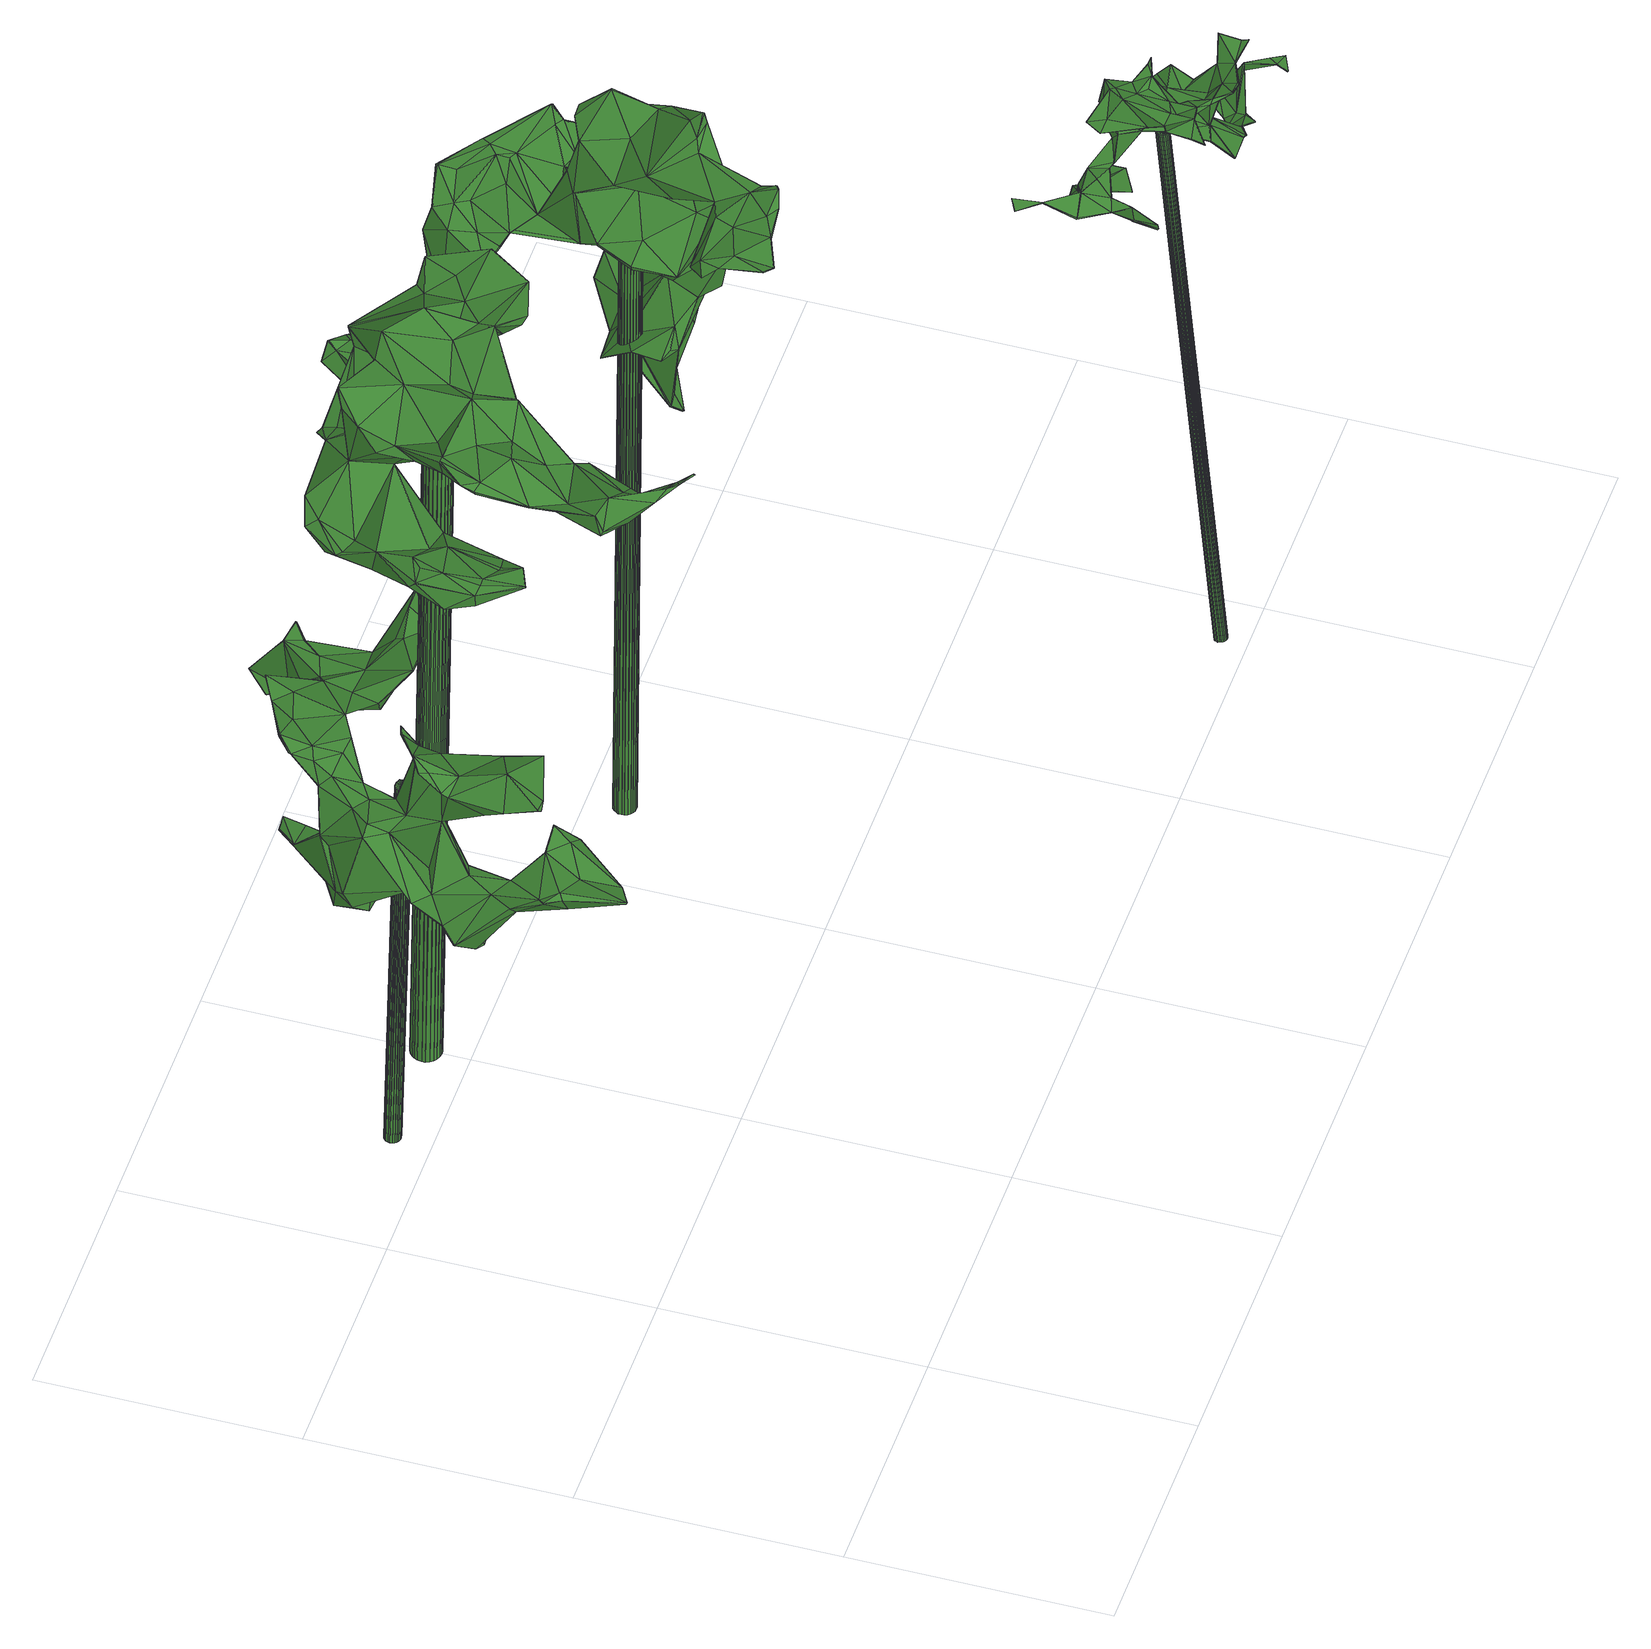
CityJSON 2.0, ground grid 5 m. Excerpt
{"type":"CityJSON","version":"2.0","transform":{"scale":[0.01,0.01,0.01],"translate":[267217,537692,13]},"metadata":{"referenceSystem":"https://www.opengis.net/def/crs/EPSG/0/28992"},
"CityObjects":{
"tree1":{"type":"SolitaryVegetationObject","attributes":{"gtid":341,"crown_width_m":5.8,"crown_median_z":22.04,"crown_r50_m":0.265,"crown_porosity":0.928,"trunk_H_m":8.8,"trunk_DBH_m":0.317,"trunk_radius_m":0.158,"trunk_base_height_m":13.24,"original_gtid":"382"},"geometry":[{"type":"Solid","lod":"3","boundaries":[[[[0,1,2]],[[3,4,5]],[[6,7,8]],[[9,10,11]],[[12,13,14]],[[15,16,17]],[[15,17,18]],[[19,20,21]],[[15,22,16]],[[23,24,25]],[[26,27,28]],[[29,30,31]],[[31,30,32]],[[33,34,35]],[[36,37,38]],[[39,40,41]],[[42,43,44]],[[18,45,15]],[[46,47,48]],[[44,43,49]],[[50,51,52]],[[53,51,50]],[[54,55,56]],[[57,58,59]],[[60,61,62]],[[3,45,18]],[[63,64,65]],[[66,67,68]],[[67,69,70]],[[71,72,73]],[[71,73,26]],[[74,75,76]],[[77,78,4]],[[79,80,76]],[[81,70,82]],[[69,82,70]],[[46,83,84]],[[79,76,75]],[[85,2,86]],[[2,1,87]],[[10,88,89]],[[15,45,22]],[[90,91,92]],[[22,93,16]],[[14,5,94]],[[22,45,28]],[[80,95,57]],[[96,59,58]],[[97,0,89]],[[98,99,100]],[[0,40,39]],[[13,8,7]],[[19,101,31]],[[102,101,19]],[[103,16,93]],[[104,90,105]],[[106,107,108]],[[52,109,110]],[[33,35,111]],[[97,40,0]],[[53,50,110]],[[20,19,31]],[[74,80,112]],[[76,80,74]],[[2,85,113]],[[114,109,115]],[[116,95,67]],[[117,118,119]],[[85,10,89]],[[11,10,85]],[[81,120,116]],[[26,5,71]],[[4,121,5]],[[58,122,96]],[[9,88,10]],[[123,124,118]],[[30,35,125]],[[112,80,96]],[[62,126,84]],[[127,84,126]],[[128,129,130]],[[61,131,132]],[[133,72,7]],[[51,134,52]],[[27,73,108]],[[125,35,34]],[[135,74,136]],[[62,137,53]],[[5,26,45]],[[138,139,140]],[[141,8,12]],[[57,59,80]],[[140,66,138]],[[19,138,102]],[[79,75,142]],[[127,143,25]],[[46,144,47]],[[145,146,147]],[[148,149,93]],[[20,31,32]],[[108,107,103]],[[103,107,16]],[[150,82,69]],[[96,122,112]],[[81,82,151]],[[1,0,39]],[[41,152,153]],[[34,33,154]],[[14,13,5]],[[1,41,129]],[[39,41,1]],[[86,30,29]],[[56,29,155]],[[72,133,114]],[[65,156,63]],[[82,157,151]],[[85,86,37]],[[89,88,36]],[[97,89,36]],[[94,98,14]],[[158,37,159]],[[37,86,159]],[[22,28,148]],[[18,77,3]],[[3,77,4]],[[160,161,9]],[[162,60,83]],[[62,132,137]],[[62,84,60]],[[61,132,62]],[[3,5,45]],[[125,163,164]],[[110,165,23]],[[91,23,165]],[[166,167,24]],[[166,24,90]],[[20,168,69]],[[169,137,132]],[[69,67,139]],[[150,68,170]],[[171,170,95]],[[30,125,32]],[[72,13,7]],[[49,124,44]],[[25,24,167]],[[139,67,140]],[[69,55,54]],[[69,54,150]],[[108,145,106]],[[140,67,66]],[[172,123,118]],[[116,173,174]],[[63,156,38]],[[162,131,60]],[[60,131,61]],[[72,71,13]],[[175,176,150]],[[20,32,164]],[[75,135,142]],[[83,60,84]],[[31,101,155]],[[6,100,7]],[[141,100,6]],[[141,14,98]],[[12,8,13]],[[157,176,42]],[[121,147,94]],[[94,5,121]],[[67,70,116]],[[65,177,156]],[[178,174,49]],[[151,157,123]],[[151,123,172]],[[20,164,168]],[[48,144,128]],[[93,149,103]],[[93,22,148]],[[90,179,166]],[[111,180,87]],[[86,180,111]],[[54,56,155]],[[155,181,54]],[[111,128,144]],[[36,182,37]],[[90,23,91]],[[181,155,102]],[[181,102,138]],[[42,176,43]],[[57,174,58]],[[178,58,174]],[[137,51,53]],[[23,90,24]],[[157,124,123]],[[44,124,157]],[[83,46,115]],[[51,137,169]],[[83,115,52]],[[169,134,51]],[[36,38,97]],[[132,183,169]],[[134,169,183]],[[97,38,40]],[[147,184,94]],[[138,21,139]],[[41,40,156]],[[69,168,55]],[[37,182,161]],[[77,106,78]],[[145,4,78]],[[141,12,14]],[[104,165,110]],[[116,120,173]],[[148,28,27]],[[124,174,119]],[[108,148,27]],[[90,104,179]],[[102,155,101]],[[185,64,63]],[[52,115,109]],[[135,75,74]],[[80,135,171]],[[79,135,80]],[[142,135,79]],[[17,77,18]],[[106,77,17]],[[156,177,152]],[[41,156,152]],[[100,130,153]],[[133,152,177]],[[85,160,11]],[[13,71,5]],[[9,11,160]],[[184,147,48]],[[100,141,98]],[[6,8,141]],[[48,47,144]],[[34,154,65]],[[154,144,46]],[[171,136,43]],[[94,99,98]],[[110,23,126]],[[110,126,53]],[[31,155,29]],[[118,124,119]],[[131,183,132]],[[42,44,157]],[[7,100,152]],[[92,91,165]],[[27,26,73]],[[84,127,186]],[[84,186,46]],[[150,176,82]],[[104,92,165]],[[162,83,52]],[[186,154,46]],[[129,153,130]],[[100,153,152]],[[89,0,113]],[[89,113,85]],[[87,180,2]],[[86,2,180]],[[40,38,156]],[[119,173,117]],[[68,95,170]],[[175,43,176]],[[174,173,119]],[[46,187,115]],[[19,21,138]],[[67,95,68]],[[157,82,176]],[[145,78,106]],[[88,182,36]],[[128,184,48]],[[145,121,4]],[[138,188,181]],[[162,52,134]],[[37,160,85]],[[26,28,45]],[[182,88,161]],[[9,161,88]],[[37,161,160]],[[145,147,121]],[[149,148,108]],[[126,143,127]],[[110,50,52]],[[25,143,23]],[[186,127,167]],[[126,23,143]],[[81,151,189]],[[108,103,149]],[[49,136,74]],[[190,65,109]],[[62,53,126]],[[158,38,37]],[[96,80,59]],[[177,65,190]],[[177,190,133]],[[130,100,99]],[[128,130,184]],[[130,99,184]],[[94,184,99]],[[162,183,131]],[[134,183,162]],[[133,190,114]],[[171,135,136]],[[114,190,109]],[[33,111,144]],[[33,144,154]],[[150,54,68]],[[56,55,185]],[[65,163,34]],[[64,163,65]],[[56,185,29]],[[63,29,185]],[[125,34,163]],[[32,125,164]],[[81,116,70]],[[120,117,173]],[[178,74,58]],[[147,187,48]],[[46,48,187]],[[80,171,95]],[[175,171,43]],[[57,95,116]],[[178,49,74]],[[74,112,122]],[[74,122,58]],[[49,174,124]],[[17,16,107]],[[106,17,107]],[[7,152,133]],[[170,171,175]],[[170,175,150]],[[164,163,168]],[[116,174,57]],[[25,167,127]],[[154,104,65]],[[104,109,65]],[[109,104,110]],[[2,113,0]],[[168,163,64]],[[49,43,136]],[[167,166,186]],[[104,105,92]],[[92,105,90]],[[111,129,128]],[[111,87,129]],[[1,129,87]],[[129,41,153]],[[158,159,63]],[[158,63,38]],[[139,21,69]],[[69,21,20]],[[29,159,86]],[[29,63,159]],[[115,187,114]],[[120,81,189]],[[120,189,117]],[[172,189,151]],[[172,118,189]],[[117,189,118]],[[108,73,146]],[[114,146,73]],[[108,146,145]],[[114,73,72]],[[111,35,86]],[[30,86,35]],[[168,64,55]],[[185,55,64]],[[166,179,186]],[[186,179,154]],[[154,179,104]],[[187,146,114]],[[54,188,68]],[[181,188,54]],[[187,147,146]],[[66,68,188]],[[66,188,138]],[[191,192,193]],[[191,193,194]],[[194,193,195]],[[194,195,196]],[[193,192,197]],[[193,197,195]],[[195,197,198]],[[195,198,196]],[[197,192,199]],[[197,199,198]],[[198,199,200]],[[198,200,196]],[[199,192,201]],[[199,201,200]],[[200,201,202]],[[200,202,196]],[[201,192,203]],[[201,203,202]],[[202,203,204]],[[202,204,196]],[[203,192,205]],[[203,205,204]],[[204,205,206]],[[204,206,196]],[[205,192,207]],[[205,207,206]],[[206,207,208]],[[206,208,196]],[[207,192,209]],[[207,209,208]],[[208,209,210]],[[208,210,196]],[[209,192,211]],[[209,211,210]],[[210,211,212]],[[210,212,196]],[[211,192,213]],[[211,213,212]],[[212,213,214]],[[212,214,196]],[[213,192,215]],[[213,215,214]],[[214,215,216]],[[214,216,196]],[[215,192,217]],[[215,217,216]],[[216,217,218]],[[216,218,196]],[[217,192,219]],[[217,219,218]],[[218,219,220]],[[218,220,196]],[[219,192,221]],[[219,221,220]],[[220,221,222]],[[220,222,196]],[[221,192,223]],[[221,223,222]],[[222,223,224]],[[222,224,196]],[[223,192,225]],[[223,225,224]],[[224,225,226]],[[224,226,196]],[[225,192,227]],[[225,227,226]],[[226,227,228]],[[226,228,196]],[[227,192,229]],[[227,229,228]],[[228,229,230]],[[228,230,196]],[[229,192,231]],[[229,231,230]],[[230,231,232]],[[230,232,196]],[[231,192,233]],[[231,233,232]],[[232,233,234]],[[232,234,196]],[[233,192,235]],[[233,235,234]],[[234,235,236]],[[234,236,196]],[[235,192,237]],[[235,237,236]],[[236,237,238]],[[236,238,196]],[[237,192,239]],[[237,239,238]],[[238,239,240]],[[238,240,196]],[[239,192,191]],[[239,191,240]],[[240,191,194]],[[240,194,196]]]]}]},
"tree2":{"type":"SolitaryVegetationObject","attributes":{"gtid":146,"crown_width_m":6.85,"crown_median_z":29.17,"crown_r50_m":0.299,"crown_porosity":0.929,"trunk_H_m":15.68,"trunk_DBH_m":0.57,"trunk_radius_m":0.285,"trunk_base_height_m":13.49,"original_gtid":"162"},"geometry":[{"type":"Solid","lod":"3","boundaries":[[[[241,242,243]],[[244,245,246]],[[247,248,249]],[[247,250,248]],[[251,252,253]],[[254,255,256]],[[257,258,259]],[[260,261,248]],[[260,248,262]],[[263,264,265]],[[253,261,266]],[[253,249,261]],[[267,268,269]],[[270,271,254]],[[272,259,258]],[[244,246,273]],[[274,275,276]],[[266,260,270]],[[277,278,279]],[[280,274,281]],[[282,283,284]],[[281,285,286]],[[287,288,289]],[[277,290,252]],[[291,292,289]],[[245,293,294]],[[295,296,297]],[[298,299,300]],[[301,302,303]],[[249,248,261]],[[273,246,304]],[[305,302,301]],[[305,306,302]],[[303,307,301]],[[308,309,310]],[[311,312,313]],[[314,315,316]],[[317,318,319]],[[289,265,320]],[[321,284,322]],[[323,324,319]],[[325,326,324]],[[317,324,326]],[[327,328,329]],[[330,272,331]],[[332,333,334]],[[332,334,335]],[[329,336,337]],[[251,338,252]],[[339,252,338]],[[280,275,274]],[[253,266,251]],[[253,247,249]],[[250,247,253]],[[260,262,255]],[[255,262,340]],[[289,263,265]],[[261,260,266]],[[341,342,343]],[[344,311,345]],[[346,347,348]],[[270,260,271]],[[255,271,260]],[[254,271,255]],[[312,349,350]],[[351,350,349]],[[351,349,312]],[[298,300,352]],[[313,353,288]],[[354,355,356]],[[357,358,359]],[[304,318,360]],[[361,342,341]],[[362,363,286]],[[355,363,362]],[[331,364,330]],[[288,365,289]],[[366,367,368]],[[339,369,277]],[[370,277,369]],[[335,367,371]],[[372,286,363]],[[373,374,375]],[[376,283,310]],[[362,356,355]],[[377,378,379]],[[328,380,336]],[[367,366,381]],[[345,311,313]],[[382,294,242]],[[383,384,307]],[[246,245,382]],[[288,287,313]],[[313,287,345]],[[245,294,382]],[[245,244,293]],[[351,385,333]],[[351,386,385]],[[354,330,355]],[[306,330,354]],[[387,388,389]],[[390,389,388]],[[255,340,359]],[[346,391,360]],[[309,392,393]],[[256,278,370]],[[373,375,353]],[[298,394,395]],[[396,397,387]],[[368,367,335]],[[250,359,248]],[[398,377,399]],[[400,292,291]],[[401,402,403]],[[315,404,405]],[[262,359,340]],[[383,378,257]],[[267,406,268]],[[407,408,287]],[[331,258,276]],[[272,258,331]],[[310,283,308]],[[306,379,302]],[[286,285,362]],[[341,380,328]],[[398,257,377]],[[394,344,395]],[[357,290,358]],[[361,409,327]],[[403,402,264]],[[269,268,410]],[[310,411,296]],[[339,338,412]],[[242,294,243]],[[330,306,413]],[[248,359,262]],[[414,393,392]],[[289,407,287]],[[415,416,342]],[[282,416,415]],[[417,402,401]],[[293,295,243]],[[293,243,294]],[[371,367,372]],[[378,383,418]],[[306,354,379]],[[361,397,291]],[[401,419,420]],[[296,376,310]],[[320,264,421]],[[257,422,384]],[[265,264,320]],[[376,296,295]],[[389,296,411]],[[423,401,420]],[[314,424,384]],[[278,277,370]],[[342,375,415]],[[401,425,419]],[[356,285,274]],[[281,274,285]],[[251,266,338]],[[297,296,389]],[[312,426,427]],[[312,427,351]],[[341,321,244]],[[343,321,341]],[[428,425,401]],[[286,410,281]],[[346,348,273]],[[333,385,429]],[[385,267,429]],[[309,411,310]],[[317,319,324]],[[362,285,356]],[[313,350,353]],[[312,350,313]],[[288,291,365]],[[288,353,291]],[[387,397,361]],[[417,299,402]],[[289,365,291]],[[421,299,430]],[[336,329,328]],[[400,291,397]],[[351,427,386]],[[328,327,409]],[[385,406,267]],[[323,319,304]],[[318,304,319]],[[411,431,389]],[[380,341,432]],[[293,322,295]],[[384,424,307]],[[305,413,306]],[[283,322,284]],[[383,257,384]],[[368,335,334]],[[429,368,334]],[[368,429,366]],[[346,273,391]],[[433,408,407]],[[321,293,244]],[[244,432,341]],[[301,316,315]],[[404,272,330]],[[403,264,263]],[[321,322,293]],[[361,327,388]],[[420,406,423]],[[385,423,406]],[[351,333,373]],[[270,338,266]],[[314,434,259]],[[398,258,257]],[[417,300,299]],[[399,276,398]],[[408,435,287]],[[357,250,253]],[[335,371,332]],[[429,334,333]],[[404,315,259]],[[297,390,295]],[[304,391,273]],[[366,429,381]],[[361,436,342]],[[375,342,436]],[[367,381,372]],[[375,436,353]],[[353,350,373]],[[336,380,325]],[[423,352,401]],[[417,401,352]],[[346,326,347]],[[291,353,436]],[[307,303,418]],[[307,418,383]],[[428,437,425]],[[428,396,437]],[[432,325,380]],[[377,257,378]],[[438,371,372]],[[410,286,372]],[[390,388,327]],[[298,395,430]],[[430,395,435]],[[427,344,394]],[[427,394,386]],[[439,263,289]],[[378,418,303]],[[242,241,329]],[[372,364,331]],[[389,390,297]],[[259,315,314]],[[295,390,243]],[[243,390,241]],[[329,241,390]],[[329,390,327]],[[360,391,304]],[[430,299,298]],[[433,435,408]],[[421,435,433]],[[405,413,315]],[[301,413,305]],[[315,413,301]],[[405,404,413]],[[413,404,330]],[[291,436,361]],[[309,393,411]],[[438,393,371]],[[280,440,441]],[[441,440,419]],[[332,371,393]],[[442,331,387]],[[280,443,440]],[[333,374,373]],[[332,374,333]],[[415,375,374]],[[421,264,299]],[[410,443,280]],[[410,280,281]],[[244,347,432]],[[348,347,244]],[[415,374,332]],[[352,300,417]],[[381,444,269]],[[267,269,444]],[[429,267,444]],[[429,444,381]],[[438,431,393]],[[411,393,431]],[[438,442,431]],[[442,387,431]],[[389,431,387]],[[384,434,314]],[[386,394,352]],[[356,445,354]],[[422,259,434]],[[422,434,384]],[[352,423,386]],[[394,298,352]],[[446,289,292]],[[446,292,400]],[[423,385,386]],[[438,372,442]],[[331,442,372]],[[428,400,397]],[[372,381,269]],[[372,269,410]],[[382,324,323]],[[402,299,264]],[[443,410,420]],[[308,392,309]],[[273,348,244]],[[259,272,404]],[[276,258,398]],[[304,246,323]],[[328,409,341]],[[331,275,425]],[[331,276,275]],[[382,323,246]],[[343,284,321]],[[377,379,399]],[[399,379,354]],[[428,397,396]],[[396,387,437]],[[437,387,331]],[[276,399,354]],[[257,259,422]],[[376,322,283]],[[295,322,376]],[[361,388,387]],[[420,419,440]],[[420,440,443]],[[331,425,437]],[[307,424,301]],[[316,301,424]],[[316,424,314]],[[357,359,250]],[[421,433,320]],[[289,433,407]],[[320,433,289]],[[311,344,426]],[[312,311,426]],[[430,435,421]],[[344,427,426]],[[435,395,344]],[[344,345,435]],[[345,287,435]],[[379,378,302]],[[302,378,303]],[[318,317,360]],[[325,324,336]],[[363,364,372]],[[330,364,447]],[[412,369,339]],[[278,358,279]],[[278,256,358]],[[425,275,419]],[[441,419,275]],[[441,275,280]],[[242,337,382]],[[414,392,415]],[[415,392,282]],[[324,337,336]],[[382,337,324]],[[370,369,254]],[[370,254,256]],[[412,254,369]],[[414,415,332]],[[414,332,393]],[[279,358,290]],[[255,359,358]],[[255,358,256]],[[279,290,277]],[[277,252,339]],[[274,445,356]],[[276,354,445]],[[276,445,274]],[[363,447,364]],[[330,447,355]],[[363,355,447]],[[357,253,290]],[[282,392,283]],[[283,392,308]],[[360,317,346]],[[341,409,361]],[[401,448,428]],[[439,289,448]],[[439,448,263]],[[263,448,403]],[[401,403,448]],[[446,448,289]],[[400,448,446]],[[400,428,448]],[[410,268,449]],[[406,449,268]],[[410,449,420]],[[406,420,449]],[[282,284,416]],[[342,416,343]],[[284,343,416]],[[242,329,337]],[[346,317,326]],[[351,373,350]],[[450,338,270]],[[450,412,338]],[[450,254,412]],[[254,450,270]],[[253,252,290]],[[432,326,325]],[[347,326,432]],[[451,452,453]],[[451,453,454]],[[454,453,455]],[[454,455,456]],[[453,452,457]],[[453,457,455]],[[455,457,458]],[[455,458,456]],[[457,452,459]],[[457,459,458]],[[458,459,460]],[[458,460,456]],[[459,452,461]],[[459,461,460]],[[460,461,462]],[[460,462,456]],[[461,452,463]],[[461,463,462]],[[462,463,464]],[[462,464,456]],[[463,452,465]],[[463,465,464]],[[464,465,466]],[[464,466,456]],[[465,452,467]],[[465,467,466]],[[466,467,468]],[[466,468,456]],[[467,452,469]],[[467,469,468]],[[468,469,470]],[[468,470,456]],[[469,452,471]],[[469,471,470]],[[470,471,472]],[[470,472,456]],[[471,452,473]],[[471,473,472]],[[472,473,474]],[[472,474,456]],[[473,452,475]],[[473,475,474]],[[474,475,476]],[[474,476,456]],[[475,452,477]],[[475,477,476]],[[476,477,478]],[[476,478,456]],[[477,452,479]],[[477,479,478]],[[478,479,480]],[[478,480,456]],[[479,452,481]],[[479,481,480]],[[480,481,482]],[[480,482,456]],[[481,452,483]],[[481,483,482]],[[482,483,484]],[[482,484,456]],[[483,452,485]],[[483,485,484]],[[484,485,486]],[[484,486,456]],[[485,452,487]],[[485,487,486]],[[486,487,488]],[[486,488,456]],[[487,452,489]],[[487,489,488]],[[488,489,490]],[[488,490,456]],[[489,452,491]],[[489,491,490]],[[490,491,492]],[[490,492,456]],[[491,452,493]],[[491,493,492]],[[492,493,494]],[[492,494,456]],[[493,452,495]],[[493,495,494]],[[494,495,496]],[[494,496,456]],[[495,452,497]],[[495,497,496]],[[496,497,498]],[[496,498,456]],[[497,452,499]],[[497,499,498]],[[498,499,500]],[[498,500,456]],[[499,452,451]],[[499,451,500]],[[500,451,454]],[[500,454,456]]]]}]},
"tree3":{"type":"SolitaryVegetationObject","attributes":{"gtid":109,"crown_width_m":5.55,"crown_median_z":27.9,"crown_r50_m":0.279,"crown_porosity":0.903,"trunk_H_m":14.5,"trunk_DBH_m":0.428,"trunk_radius_m":0.214,"trunk_base_height_m":13.4,"original_gtid":"117"},"geometry":[{"type":"Solid","lod":"3","boundaries":[[[[501,502,503]],[[504,505,506]],[[507,508,509]],[[510,511,512]],[[513,514,515]],[[516,517,518]],[[519,520,521]],[[519,521,522]],[[523,524,525]],[[505,526,506]],[[527,528,501]],[[527,501,529]],[[530,529,531]],[[532,533,509]],[[534,535,536]],[[537,538,539]],[[530,539,538]],[[540,541,542]],[[516,543,544]],[[545,546,547]],[[548,549,550]],[[551,552,553]],[[520,519,554]],[[540,542,506]],[[555,556,557]],[[558,559,560]],[[561,562,563]],[[564,531,565]],[[566,545,547]],[[507,567,568]],[[569,548,570]],[[571,572,573]],[[571,573,574]],[[575,553,556]],[[522,576,519]],[[577,513,578]],[[525,579,502]],[[512,511,517]],[[534,580,555]],[[581,555,580]],[[582,501,503]],[[583,584,538]],[[533,558,585]],[[506,542,586]],[[587,588,589]],[[590,588,587]],[[537,539,591]],[[567,507,533]],[[541,592,542]],[[585,567,533]],[[519,593,554]],[[594,595,596]],[[594,596,585]],[[510,512,544]],[[597,598,599]],[[589,527,587]],[[583,537,600]],[[601,602,603]],[[566,550,604]],[[552,551,605]],[[555,581,556]],[[575,551,553]],[[606,607,608]],[[609,608,607]],[[558,560,594]],[[610,594,560]],[[529,587,527]],[[611,612,562]],[[529,530,590]],[[528,589,568]],[[613,614,615]],[[616,575,581]],[[616,581,617]],[[618,619,521]],[[566,547,620]],[[621,535,622]],[[603,584,583]],[[623,586,624]],[[625,626,627]],[[574,536,621]],[[542,624,586]],[[628,592,629]],[[628,566,592]],[[604,545,566]],[[630,631,632]],[[633,634,635]],[[577,636,513]],[[627,626,637]],[[508,532,509]],[[507,509,533]],[[586,504,506]],[[532,638,559]],[[534,639,535]],[[511,510,640]],[[641,601,603]],[[642,543,643]],[[623,504,586]],[[597,606,610]],[[504,623,505]],[[617,536,574]],[[575,556,581]],[[644,645,627]],[[548,569,646]],[[605,573,552]],[[647,638,508]],[[624,542,592]],[[624,592,566]],[[540,526,648]],[[554,518,520]],[[649,650,514]],[[514,650,515]],[[651,652,653]],[[516,561,563]],[[516,512,517]],[[544,512,516]],[[654,655,550]],[[523,525,652]],[[616,574,573]],[[616,573,605]],[[630,656,631]],[[564,530,531]],[[528,568,567]],[[655,654,631]],[[518,554,561]],[[558,532,559]],[[533,532,558]],[[601,588,602]],[[502,653,652]],[[606,657,646]],[[658,657,606]],[[563,643,516]],[[543,516,643]],[[630,609,659]],[[549,609,654]],[[502,660,503]],[[582,503,660]],[[582,660,565]],[[565,660,564]],[[617,574,616]],[[661,662,663]],[[541,540,629]],[[536,617,580]],[[536,580,534]],[[581,580,617]],[[529,590,587]],[[652,525,502]],[[563,664,643]],[[551,665,605]],[[616,605,665]],[[636,569,656]],[[630,659,656]],[[578,662,664]],[[666,578,664]],[[667,632,631]],[[532,508,638]],[[508,507,647]],[[641,647,507]],[[658,668,669]],[[670,656,659]],[[635,671,615]],[[613,672,644]],[[553,571,557]],[[654,550,549]],[[602,588,590]],[[531,673,565]],[[601,641,588]],[[564,539,530]],[[613,615,671]],[[516,518,561]],[[544,543,510]],[[610,674,675]],[[589,528,527]],[[654,632,667]],[[654,609,632]],[[545,676,546]],[[624,566,620]],[[624,620,623]],[[637,644,627]],[[629,540,648]],[[667,631,654]],[[595,610,675]],[[604,676,545]],[[676,677,546]],[[678,647,591]],[[548,608,549]],[[548,646,608]],[[549,608,609]],[[615,679,635]],[[646,674,608]],[[680,669,664]],[[680,664,662]],[[643,664,642]],[[578,513,663]],[[515,663,513]],[[638,647,681]],[[584,682,602]],[[531,501,673]],[[531,529,501]],[[577,683,680]],[[649,684,650]],[[543,625,510]],[[641,507,568]],[[641,568,589]],[[506,526,540]],[[603,600,641]],[[629,648,570]],[[590,584,602]],[[681,647,685]],[[685,647,686]],[[514,659,649]],[[649,659,684]],[[641,600,647]],[[684,609,607]],[[555,521,619]],[[687,574,621]],[[687,621,622]],[[688,599,625]],[[522,571,576]],[[583,600,603]],[[585,686,567]],[[607,606,646]],[[636,577,680]],[[604,677,676]],[[658,669,657]],[[514,513,670]],[[671,635,634]],[[633,683,634]],[[683,672,634]],[[677,655,570]],[[677,570,648]],[[636,670,513]],[[671,634,613]],[[571,522,557]],[[685,686,614]],[[548,550,566]],[[553,552,571]],[[556,553,557]],[[555,557,522]],[[593,687,689]],[[572,552,573]],[[574,576,571]],[[538,537,583]],[[677,604,655]],[[604,550,655]],[[644,685,613]],[[681,685,644]],[[609,630,632]],[[656,655,631]],[[602,682,603]],[[502,579,660]],[[564,660,579]],[[669,668,642]],[[690,646,569]],[[636,690,569]],[[691,661,684]],[[541,629,592]],[[514,670,659]],[[577,692,683]],[[691,607,646]],[[690,691,646]],[[693,694,695]],[[658,606,693]],[[674,595,675]],[[525,524,579]],[[684,661,650]],[[606,674,610]],[[608,674,606]],[[607,691,684]],[[666,664,563]],[[661,690,662]],[[576,593,519]],[[647,600,537]],[[693,695,658]],[[679,633,635]],[[690,661,691]],[[563,692,666]],[[666,692,578]],[[577,578,692]],[[636,680,690]],[[563,612,692]],[[692,612,611]],[[517,645,534]],[[511,645,517]],[[576,687,593]],[[614,613,685]],[[662,690,680]],[[501,582,673]],[[696,526,505]],[[558,594,585]],[[679,697,669]],[[674,646,697]],[[674,697,595]],[[528,698,501]],[[501,698,502]],[[502,651,653]],[[502,686,651]],[[505,623,620]],[[505,620,547]],[[585,596,614]],[[595,697,615]],[[679,615,697]],[[672,613,634]],[[650,663,515]],[[650,661,663]],[[636,656,670]],[[609,684,659]],[[569,570,656]],[[656,570,655]],[[562,612,563]],[[582,565,673]],[[642,664,669]],[[652,651,523]],[[644,672,645]],[[678,523,651]],[[645,672,639]],[[645,639,534]],[[683,535,639]],[[683,639,672]],[[543,694,625]],[[614,686,585]],[[615,596,595]],[[599,688,693]],[[599,693,606]],[[668,694,642]],[[668,695,694]],[[688,625,694]],[[615,614,596]],[[595,594,610]],[[669,697,657]],[[578,663,662]],[[646,657,697]],[[574,687,576]],[[548,566,628]],[[570,548,628]],[[570,628,629]],[[680,633,669]],[[683,633,680]],[[669,633,679]],[[518,517,618]],[[518,618,520]],[[693,688,694]],[[534,619,517]],[[555,619,534]],[[524,699,539]],[[524,523,699]],[[591,539,699]],[[537,591,647]],[[539,579,524]],[[591,699,678]],[[523,678,699]],[[637,626,598]],[[597,560,559]],[[597,610,560]],[[505,547,696]],[[603,682,584]],[[589,588,641]],[[530,538,590]],[[584,590,538]],[[579,700,564]],[[539,564,700]],[[539,700,579]],[[637,681,644]],[[638,597,559]],[[645,511,640]],[[645,640,627]],[[638,681,637]],[[627,640,625]],[[510,625,640]],[[597,638,637]],[[621,536,535]],[[606,597,599]],[[546,696,547]],[[677,696,546]],[[517,619,618]],[[692,622,535]],[[692,535,683]],[[647,651,686]],[[678,651,647]],[[626,625,598]],[[686,701,567]],[[528,701,698]],[[567,701,528]],[[502,698,701]],[[686,502,701]],[[692,611,622]],[[642,694,543]],[[593,562,702]],[[593,702,554]],[[658,695,668]],[[552,572,571]],[[522,521,555]],[[618,521,520]],[[575,616,665]],[[575,665,551]],[[597,637,598]],[[554,702,561]],[[562,561,702]],[[677,526,696]],[[648,526,677]],[[611,689,622]],[[622,689,687]],[[593,689,562]],[[611,562,689]],[[599,598,625]],[[703,704,705]],[[703,705,706]],[[706,705,707]],[[706,707,708]],[[705,704,709]],[[705,709,707]],[[707,709,710]],[[707,710,708]],[[709,704,711]],[[709,711,710]],[[710,711,712]],[[710,712,708]],[[711,704,713]],[[711,713,712]],[[712,713,714]],[[712,714,708]],[[713,704,715]],[[713,715,714]],[[714,715,716]],[[714,716,708]],[[715,704,717]],[[715,717,716]],[[716,717,718]],[[716,718,708]],[[717,704,719]],[[717,719,718]],[[718,719,720]],[[718,720,708]],[[719,704,721]],[[719,721,720]],[[720,721,722]],[[720,722,708]],[[721,704,723]],[[721,723,722]],[[722,723,724]],[[722,724,708]],[[723,704,725]],[[723,725,724]],[[724,725,726]],[[724,726,708]],[[725,704,727]],[[725,727,726]],[[726,727,728]],[[726,728,708]],[[727,704,729]],[[727,729,728]],[[728,729,730]],[[728,730,708]],[[729,704,731]],[[729,731,730]],[[730,731,732]],[[730,732,708]],[[731,704,733]],[[731,733,732]],[[732,733,734]],[[732,734,708]],[[733,704,735]],[[733,735,734]],[[734,735,736]],[[734,736,708]],[[735,704,737]],[[735,737,736]],[[736,737,738]],[[736,738,708]],[[737,704,739]],[[737,739,738]],[[738,739,740]],[[738,740,708]],[[739,704,741]],[[739,741,740]],[[740,741,742]],[[740,742,708]],[[741,704,743]],[[741,743,742]],[[742,743,744]],[[742,744,708]],[[743,704,745]],[[743,745,744]],[[744,745,746]],[[744,746,708]],[[745,704,747]],[[745,747,746]],[[746,747,748]],[[746,748,708]],[[747,704,749]],[[747,749,748]],[[748,749,750]],[[748,750,708]],[[749,704,751]],[[749,751,750]],[[750,751,752]],[[750,752,708]],[[751,704,703]],[[751,703,752]],[[752,703,706]],[[752,706,708]]]]}]},
"tree4":{"type":"SolitaryVegetationObject","attributes":{"gtid":247,"crown_width_m":3.88,"crown_median_z":25.72,"crown_r50_m":0.186,"crown_porosity":0.948,"trunk_H_m":11.62,"trunk_DBH_m":0.247,"trunk_radius_m":0.124,"trunk_base_height_m":14.1,"original_gtid":"277"},"geometry":[{"type":"Solid","lod":"3","boundaries":[[[[753,754,755]],[[756,757,758]],[[759,760,761]],[[762,763,764]],[[765,766,767]],[[768,769,770]],[[771,772,773]],[[774,775,776]],[[770,777,778]],[[779,780,781]],[[782,783,784]],[[785,786,787]],[[768,778,788]],[[789,790,791]],[[792,793,794]],[[781,780,774]],[[795,796,797]],[[781,798,779]],[[799,800,801]],[[802,800,799]],[[803,804,805]],[[806,804,803]],[[807,808,761]],[[809,810,756]],[[811,754,812]],[[813,814,815]],[[816,815,814]],[[817,818,819]],[[758,757,820]],[[821,822,823]],[[770,778,768]],[[824,825,826]],[[827,828,829]],[[807,830,831]],[[832,833,797]],[[756,758,809]],[[834,786,785]],[[769,768,835]],[[802,808,807]],[[802,807,836]],[[795,837,838]],[[832,797,839]],[[827,837,840]],[[762,841,842]],[[843,842,841]],[[771,844,845]],[[846,845,844]],[[847,848,789]],[[849,845,850]],[[790,789,851]],[[806,851,789]],[[772,849,766]],[[852,816,851]],[[853,851,816]],[[762,854,855]],[[809,856,773]],[[809,773,857]],[[858,786,834]],[[856,844,771]],[[807,831,836]],[[829,836,831]],[[770,784,777]],[[859,791,790]],[[777,784,783]],[[860,861,862]],[[863,864,865]],[[866,788,783]],[[788,778,783]],[[777,783,778]],[[867,868,869]],[[870,871,814]],[[855,872,873]],[[874,754,811]],[[787,786,858]],[[867,869,875]],[[833,832,876]],[[834,785,877]],[[878,858,834]],[[878,874,811]],[[878,834,874]],[[879,880,881]],[[879,881,818]],[[801,761,799]],[[801,759,761]],[[875,882,867]],[[774,780,775]],[[838,837,827]],[[802,799,808]],[[755,883,753]],[[767,884,885]],[[759,801,848]],[[759,848,847]],[[886,887,888]],[[860,889,861]],[[762,764,854]],[[890,775,779]],[[859,793,792]],[[780,779,775]],[[891,823,870]],[[892,893,894]],[[758,856,809]],[[753,812,754]],[[812,753,795]],[[787,895,785]],[[896,798,781]],[[875,839,882]],[[805,849,850]],[[897,826,898]],[[862,899,900]],[[901,861,889]],[[889,902,903]],[[825,903,902]],[[825,902,889]],[[766,904,772]],[[787,905,895]],[[906,907,908]],[[811,812,878]],[[808,799,761]],[[908,865,909]],[[829,838,910]],[[775,911,912]],[[890,911,775]],[[775,912,776]],[[891,813,913]],[[772,771,849]],[[810,914,757]],[[756,810,757]],[[914,820,757]],[[761,760,822]],[[813,815,913]],[[915,913,815]],[[755,812,795]],[[840,828,827]],[[779,911,890]],[[774,776,896]],[[916,785,895]],[[835,782,917]],[[878,905,858]],[[787,858,905]],[[896,781,774]],[[847,871,870]],[[918,905,878]],[[795,919,837]],[[766,920,767]],[[849,920,766]],[[921,879,817]],[[893,892,917]],[[812,918,878]],[[761,822,807]],[[868,922,869]],[[875,922,839]],[[869,922,875]],[[901,889,899]],[[891,923,881]],[[913,923,891]],[[877,924,834]],[[874,834,924]],[[921,819,925]],[[926,927,928]],[[851,806,929]],[[915,815,852]],[[816,852,815]],[[873,930,931]],[[755,918,812]],[[755,924,918]],[[816,814,871]],[[771,773,856]],[[795,838,829]],[[803,773,772]],[[803,772,915]],[[817,879,818]],[[805,920,849]],[[860,825,889]],[[857,824,809]],[[887,894,893]],[[866,783,782]],[[776,798,896]],[[932,885,910]],[[876,798,912]],[[852,851,929]],[[818,923,819]],[[794,933,792]],[[898,854,764]],[[797,919,795]],[[773,903,857]],[[934,883,911]],[[835,935,769]],[[936,760,759]],[[877,785,916]],[[827,829,831]],[[842,763,762]],[[836,937,802]],[[805,850,773]],[[903,773,850]],[[805,773,803]],[[800,802,937]],[[926,938,863]],[[895,905,918]],[[855,826,872]],[[906,886,888]],[[870,823,847]],[[864,909,865]],[[880,909,864]],[[809,897,810]],[[844,939,846]],[[765,925,766]],[[765,921,925]],[[936,759,847]],[[865,908,893]],[[868,867,839]],[[839,867,882]],[[839,922,832]],[[832,922,940]],[[847,822,760]],[[931,930,941]],[[830,942,831]],[[821,942,830]],[[820,856,758]],[[856,820,914]],[[753,796,795]],[[862,901,899]],[[753,797,796]],[[943,927,835]],[[943,928,927]],[[817,819,921]],[[772,904,915]],[[900,944,945]],[[937,885,800]],[[884,800,885]],[[792,816,871]],[[914,939,856]],[[810,939,914]],[[897,939,810]],[[915,946,803]],[[934,876,940]],[[947,769,935]],[[893,863,865]],[[753,948,797]],[[868,797,948]],[[930,842,941]],[[920,804,806]],[[856,939,844]],[[863,938,864]],[[823,822,847]],[[909,880,949]],[[870,813,891]],[[881,923,818]],[[826,825,872]],[[888,887,907]],[[903,825,824]],[[857,903,824]],[[908,909,906]],[[892,835,917]],[[845,849,771]],[[767,885,765]],[[932,765,885]],[[755,795,840]],[[937,836,910]],[[836,829,910]],[[821,823,942]],[[790,793,859]],[[891,950,951]],[[851,853,793]],[[794,793,853]],[[851,793,790]],[[821,830,822]],[[842,930,952]],[[947,935,926]],[[927,926,935]],[[871,789,791]],[[871,847,789]],[[859,871,791]],[[792,871,859]],[[886,926,928]],[[938,886,906]],[[938,926,886]],[[847,760,936]],[[886,928,943]],[[846,944,845]],[[952,944,846]],[[887,943,953]],[[886,943,887]],[[813,870,814]],[[892,943,835]],[[892,953,943]],[[807,822,830]],[[889,900,899]],[[927,935,835]],[[920,805,804]],[[879,909,949]],[[850,944,900]],[[920,801,884]],[[920,884,767]],[[801,800,884]],[[921,942,823]],[[765,942,921]],[[924,755,874]],[[754,874,755]],[[855,854,826]],[[801,954,848]],[[920,954,801]],[[806,954,920]],[[789,954,806]],[[955,837,919]],[[753,883,934]],[[840,795,828]],[[941,843,931]],[[941,842,843]],[[831,932,827]],[[942,932,831]],[[918,956,895]],[[917,863,893]],[[916,956,877]],[[912,911,883]],[[912,883,955]],[[924,956,918]],[[895,956,916]],[[942,765,932]],[[910,827,932]],[[910,885,937]],[[877,956,924]],[[873,841,855]],[[762,855,841]],[[931,843,841]],[[931,841,873]],[[825,860,872]],[[953,894,887]],[[892,894,953]],[[809,824,897]],[[934,948,753]],[[955,919,833]],[[919,797,833]],[[912,798,776]],[[898,826,854]],[[824,826,897]],[[862,861,901]],[[873,872,860]],[[763,846,898]],[[763,898,764]],[[845,944,850]],[[842,957,763]],[[794,853,933]],[[948,958,868]],[[850,900,903]],[[889,903,900]],[[947,863,917]],[[947,926,863]],[[770,769,947]],[[823,891,921]],[[921,891,879]],[[893,908,907]],[[893,907,887]],[[888,907,906]],[[881,880,950]],[[829,828,795]],[[938,951,864]],[[906,951,938]],[[906,909,951]],[[803,946,806]],[[929,806,946]],[[925,923,766]],[[819,923,925]],[[904,766,923]],[[904,923,913]],[[913,915,904]],[[779,876,911]],[[934,911,876]],[[788,782,768]],[[866,782,788]],[[876,912,955]],[[876,955,833]],[[876,832,940]],[[779,798,876]],[[768,782,835]],[[770,947,784]],[[947,917,784]],[[782,784,917]],[[891,951,879]],[[879,951,909]],[[952,846,957]],[[952,957,842]],[[846,763,957]],[[839,797,868]],[[881,950,891]],[[789,848,954]],[[864,950,880]],[[864,951,950]],[[838,827,910]],[[883,755,840]],[[862,945,860]],[[930,873,945]],[[860,945,873]],[[930,945,952]],[[944,952,945]],[[852,929,946]],[[852,946,915]],[[898,846,939]],[[898,939,897]],[[934,940,958]],[[940,922,958]],[[868,958,922]],[[934,958,948]],[[883,840,837]],[[955,883,837]],[[900,945,862]],[[879,949,880]],[[816,933,853]],[[792,933,816]],[[959,960,961]],[[959,961,962]],[[962,961,963]],[[962,963,964]],[[961,960,965]],[[961,965,963]],[[963,965,966]],[[963,966,964]],[[965,960,967]],[[965,967,966]],[[966,967,968]],[[966,968,964]],[[967,960,969]],[[967,969,968]],[[968,969,970]],[[968,970,964]],[[969,960,971]],[[969,971,970]],[[970,971,972]],[[970,972,964]],[[971,960,973]],[[971,973,972]],[[972,973,974]],[[972,974,964]],[[973,960,975]],[[973,975,974]],[[974,975,976]],[[974,976,964]],[[975,960,977]],[[975,977,976]],[[976,977,978]],[[976,978,964]],[[977,960,979]],[[977,979,978]],[[978,979,980]],[[978,980,964]],[[979,960,981]],[[979,981,980]],[[980,981,982]],[[980,982,964]],[[981,960,983]],[[981,983,982]],[[982,983,984]],[[982,984,964]],[[983,960,985]],[[983,985,984]],[[984,985,986]],[[984,986,964]],[[985,960,987]],[[985,987,986]],[[986,987,988]],[[986,988,964]],[[987,960,989]],[[987,989,988]],[[988,989,990]],[[988,990,964]],[[989,960,991]],[[989,991,990]],[[990,991,992]],[[990,992,964]],[[991,960,993]],[[991,993,992]],[[992,993,994]],[[992,994,964]],[[993,960,995]],[[993,995,994]],[[994,995,996]],[[994,996,964]],[[995,960,997]],[[995,997,996]],[[996,997,998]],[[996,998,964]],[[997,960,999]],[[997,999,998]],[[998,999,1000]],[[998,1000,964]],[[999,960,1001]],[[999,1001,1000]],[[1000,1001,1002]],[[1000,1002,964]],[[1001,960,1003]],[[1001,1003,1002]],[[1002,1003,1004]],[[1002,1004,964]],[[1003,960,1005]],[[1003,1005,1004]],[[1004,1005,1006]],[[1004,1006,964]],[[1005,960,1007]],[[1005,1007,1006]],[[1006,1007,1008]],[[1006,1008,964]],[[1007,960,959]],[[1007,959,1008]],[[1008,959,962]],[[1008,962,964]]]]}]}
},
"vertices":[
[159,1148,685],[103,1096,747],[111,1129,770],[146,710,816],[99,741,862],[124,800,803],[239,873,675],[229,888,713],[236,872,676],[289,1282,743],[276,1273,732],[261,1281,737],[177,875,649],[174,891,706],[134,877,679],[220,635,818],[222,634,820],[170,609,838],[168,610,836],[236,1272,999],[246,1215,978],[299,1267,979],[284,732,852],[115,988,1144],[114,989,1143],[100,973,1118],[165,772,835],[212,773,876],[264,736,858],[200,1189,930],[198,1188,932],[216,1245,978],[217,1204,972],[131,1077,934],[188,1091,937],[167,1116,926],[269,1197,745],[220,1240,752],[233,1160,732],[137,1075,713],[185,1072,709],[143,1073,753],[533,1177,810],[551,1213,800],[612,1195,822],[180,701,806],[145,944,965],[159,972,829],[100,948,826],[621,1231,813],[226,895,1054],[258,793,1063],[225,896,1052],[224,854,1079],[373,1228,923],[298,1160,964],[292,1238,949],[531,1290,911],[560,1325,912],[558,1326,914],[119,821,1044],[133,763,1055],[140,821,1124],[191,1135,864],[220,1112,941],[207,1048,932],[371,1340,999],[440,1255,946],[438,1256,944],[349,1186,968],[442,1202,931],[153,822,824],[205,895,781],[160,821,840],[584,1342,796],[542,1391,775],[570,1431,804],[119,713,860],[100,742,864],[568,1432,804],[549,1362,912],[489,1104,970],[455,1157,904],[129,860,1020],[97,917,1076],[218,1241,751],[153,1172,856],[99,1113,779],[286,1238,736],[203,1176,694],[214,1041,1087],[215,1040,1088],[236,1048,1086],[283,730,853],[93,904,717],[484,1275,908],[585,1350,928],[213,1141,696],[135,880,678],[95,906,716],[174,893,705],[217,1249,978],[235,1273,997],[248,737,877],[208,1006,1075],[235,1048,1084],[127,720,871],[193,704,846],[210,772,878],[189,976,952],[196,962,1081],[111,1079,917],[586,1351,927],[202,1175,696],[186,908,829],[174,954,957],[513,1200,920],[599,1145,1013],[654,1149,1000],[653,1151,1002],[559,1144,970],[115,809,816],[586,1349,927],[575,1123,969],[576,1203,905],[208,1167,953],[137,909,1095],[93,929,1087],[72,978,821],[109,989,815],[101,930,752],[144,760,1045],[171,764,1044],[211,954,797],[213,781,1033],[548,1351,792],[569,1288,806],[259,791,1065],[335,1317,976],[358,1285,986],[371,1339,1001],[178,877,647],[541,1392,777],[107,957,1117],[138,1039,916],[111,753,858],[159,821,842],[126,846,830],[257,772,902],[255,770,903],[427,1204,899],[488,1103,968],[209,955,796],[144,957,794],[160,1014,945],[277,1267,928],[176,1077,813],[540,1155,857],[150,1154,841],[162,1167,861],[262,1281,739],[288,1281,745],[156,809,1036],[218,1112,943],[259,1162,964],[207,1006,1077],[117,975,1120],[101,974,1117],[298,1159,967],[213,779,1034],[484,1273,906],[498,1313,872],[588,1097,983],[565,1159,960],[574,1205,906],[547,1201,821],[532,1179,811],[165,986,826],[569,1288,808],[206,1006,1076],[148,1154,842],[321,1297,952],[285,1238,738],[170,765,1042],[99,928,754],[235,1166,951],[172,954,1062],[158,897,833],[359,1286,984],[587,1098,985],[199,1001,927],[291,1075,24],[275,1075,24],[290,1080,24],[286,1053,904],[286,1057,904],[271,1052,904],[289,1083,24],[284,1060,904],[286,1086,24],[282,1064,905],[283,1089,24],[278,1066,905],[279,1090,24],[274,1068,905],[275,1091,24],[270,1068,905],[271,1090,24],[266,1068,905],[267,1089,24],[262,1066,904],[264,1086,24],[259,1063,904],[261,1083,24],[257,1060,904],[260,1079,24],[255,1056,904],[259,1075,24],[255,1052,904],[260,1071,24],[255,1048,904],[261,1067,24],[257,1044,904],[264,1064,24],[260,1041,904],[267,1061,24],[263,1038,904],[271,1060,24],[267,1037,904],[275,1059,24],[271,1036,904],[279,1060,24],[275,1037,904],[283,1061,24],[279,1039,904],[286,1064,24],[282,1041,904],[289,1068,24],[285,1045,904],[290,1071,24],[286,1049,904],
[325,783,1640],[300,699,1618],[294,778,1640],[301,684,1696],[276,686,1634],[345,612,1663],[843,1159,1393],[795,1192,1339],[842,1156,1392],[832,1197,1385],[972,1249,1285],[956,1304,1292],[894,1214,1369],[915,1323,1261],[815,1263,1241],[848,1385,1315],[354,895,1432],[381,1014,1439],[304,982,1486],[894,1211,1252],[909,1188,1268],[785,1238,1248],[682,1126,1544],[719,1156,1528],[696,1123,1545],[945,1209,1272],[557,1181,1655],[467,1205,1558],[460,1176,1576],[935,1245,1265],[887,1253,1245],[304,1016,1470],[367,597,1682],[319,1191,1485],[412,1141,1560],[332,1091,1452],[914,1359,1328],[857,1376,1361],[857,1373,1363],[438,1248,1544],[318,1238,1502],[327,936,1728],[235,901,1733],[313,868,1729],[279,1238,1484],[308,1248,1529],[779,1047,1728],[713,961,1679],[689,1000,1645],[885,1342,1347],[609,990,1739],[617,1023,1726],[274,700,1671],[274,690,1625],[264,820,1666],[226,906,1710],[276,856,1661],[767,1191,1573],[731,1199,1546],[730,1201,1548],[195,898,1490],[173,948,1463],[204,900,1456],[386,580,1678],[155,995,1529],[157,1009,1516],[271,828,1459],[248,979,1750],[247,980,1748],[211,930,1739],[782,1050,1754],[673,1065,1722],[736,967,1740],[244,899,1486],[212,963,1512],[223,897,1490],[421,564,1676],[420,561,1677],[400,585,1668],[728,1111,1550],[308,761,1652],[265,819,1668],[379,610,1654],[399,645,1615],[431,683,1598],[399,646,1617],[395,807,1650],[445,767,1621],[408,754,1608],[227,1090,1513],[400,1111,1562],[417,1099,1747],[505,1167,1775],[459,1164,1750],[360,1202,1761],[431,683,1595],[383,690,1616],[971,1251,1282],[974,1353,1281],[784,1240,1251],[412,782,1648],[455,899,1730],[375,822,1666],[761,1166,1721],[784,1050,1752],[401,587,1670],[383,659,1633],[375,629,1651],[627,1060,1723],[619,1023,1730],[593,1115,1766],[655,1176,1609],[610,990,1742],[251,1106,1442],[234,1168,1475],[259,1195,1452],[857,1230,1349],[854,1359,1345],[786,1229,1322],[420,563,1679],[479,909,1706],[277,1238,1486],[285,1216,1502],[278,1146,1477],[697,967,1670],[365,1199,1737],[345,1191,1728],[360,1204,1759],[972,1355,1280],[913,1360,1326],[328,1156,1710],[351,1180,1596],[564,1054,1731],[474,1031,1712],[462,984,1715],[218,907,1723],[337,1034,1433],[278,1003,1466],[270,1033,1449],[445,765,1623],[391,1171,1693],[323,654,1622],[338,881,1423],[314,846,1463],[585,1253,1687],[588,1254,1687],[410,971,1618],[381,859,1667],[323,936,1670],[313,834,1637],[388,582,1679],[264,980,1746],[323,1086,1687],[714,1167,1695],[761,1167,1718],[432,1099,1620],[475,1031,1709],[383,1014,1436],[326,1076,1440],[564,1054,1727],[599,1166,1539],[703,1207,1508],[651,1154,1535],[227,1023,1520],[203,1002,1522],[578,1240,1648],[740,1061,1714],[731,1100,1719],[396,806,1654],[437,1249,1547],[252,975,1718],[974,1353,1278],[157,996,1530],[342,1012,1699],[411,971,1754],[389,889,1693],[703,1210,1509],[298,887,1456],[492,1202,1535],[485,1270,1527],[757,1145,1559],[310,886,1455],[580,1241,1647],[271,829,1462],[462,1124,1557],[730,1100,1722],[686,1144,1706],[537,1148,1648],[459,1165,1747],[769,1189,1573],[319,1047,1663],[390,684,1626],[697,1127,1670],[299,886,1459],[761,1164,1718],[479,910,1708],[442,1097,1577],[313,1118,1669],[681,1126,1653],[473,1274,1522],[475,1229,1537],[330,1065,1659],[473,1277,1523],[536,1151,1648],[304,1160,1470],[627,1060,1719],[240,1156,1482],[606,1136,1663],[482,1242,1538],[956,1304,1289],[503,1075,49],[475,1075,49],[503,1082,49],[521,1057,1616],[521,1064,1616],[493,1057,1617],[500,1089,49],[518,1071,1617],[495,1095,49],[513,1077,1617],[490,1100,49],[507,1082,1617],[483,1103,49],[501,1085,1617],[475,1104,49],[493,1086,1617],[468,1103,49],[486,1085,1617],[461,1100,49],[479,1082,1617],[455,1095,49],[473,1078,1617],[451,1090,49],[468,1072,1617],[448,1083,49],[465,1065,1617],[447,1075,49],[464,1058,1617],[447,1068,49],[465,1050,1617],[450,1061,49],[468,1043,1617],[455,1055,49],[472,1037,1617],[460,1051,49],[478,1033,1617],[467,1048,49],[485,1030,1616],[475,1046,49],[493,1029,1616],[482,1047,49],[500,1030,1616],[489,1050,48],[507,1032,1616],[495,1055,48],[513,1037,1616],[500,1060,48],[517,1043,1616],[503,1067,49],[520,1050,1616],
[1271,859,1055],[1178,827,1198],[1230,851,1034],[910,568,1727],[963,590,1746],[910,641,1736],[1360,812,1302],[1351,815,1335],[1359,803,1316],[1308,1078,1562],[1276,1116,1536],[1301,1106,1566],[1138,998,1702],[1198,958,1785],[1171,1017,1727],[1308,1103,1603],[1249,1162,1537],[1225,1204,1566],[1120,1265,1478],[1179,1276,1525],[1128,1265,1478],[1117,1281,1420],[1138,902,1208],[1152,963,1160],[1138,901,1206],[980,664,1734],[1362,855,1081],[1330,861,1166],[1339,884,1065],[1269,980,1104],[1243,868,1012],[1350,804,1343],[1353,783,1326],[1155,1137,1452],[1111,1117,1465],[1095,1130,1442],[1280,961,1189],[1328,1030,1176],[1240,973,1142],[903,701,1714],[881,692,1694],[893,664,1714],[1293,1075,1587],[1314,1102,1598],[1069,611,1768],[1050,602,1781],[1028,595,1755],[1089,712,1690],[1158,787,1753],[1091,701,1702],[1001,1223,1293],[1001,1225,1294],[1032,1235,1291],[1175,1271,1529],[1128,1267,1388],[1087,1255,1324],[1085,1255,1326],[1296,759,1437],[1300,773,1453],[1290,779,1479],[1214,1186,1568],[1204,1172,1556],[1213,1137,1561],[1198,849,1030],[1233,836,990],[1025,605,1717],[1301,785,1252],[1333,860,1167],[1066,804,1683],[1036,716,1729],[1070,1230,1336],[1009,1211,1303],[985,1157,1322],[1060,1149,1419],[1047,1221,1270],[1092,1228,1458],[1102,998,1607],[1128,1017,1634],[1209,919,1166],[1106,1176,1452],[1072,1228,1334],[1234,834,991],[1363,1022,1212],[1358,1018,1188],[1253,755,1397],[906,587,1715],[1388,886,1110],[1383,913,1143],[1374,851,1114],[1380,914,1142],[1225,950,1180],[928,640,1716],[1130,1228,1489],[1259,757,1442],[1189,764,1527],[1203,794,1427],[1291,781,1480],[1275,903,1543],[1305,903,1552],[1369,962,1206],[1387,924,1203],[1396,961,1194],[1404,989,1210],[1078,643,1750],[984,1156,1321],[1284,813,1586],[1217,870,1718],[1195,825,1676],[1212,850,1762],[1253,727,1564],[1177,1145,1517],[1204,1147,1554],[1131,853,1423],[1154,830,1390],[1107,807,1449],[986,1155,1321],[1062,1148,1417],[1184,1238,1518],[1150,1205,1483],[963,589,1742],[1093,1131,1444],[1109,1118,1467],[911,567,1725],[907,586,1712],[1304,942,1527],[1269,928,1527],[1241,973,1462],[984,666,1720],[929,728,1665],[1144,795,1807],[1120,774,1792],[1150,774,1827],[1115,958,1480],[1115,958,1477],[1087,886,1470],[1080,916,1670],[1227,876,1505],[1264,810,1416],[1145,1076,1490],[1262,1049,1531],[1381,917,1211],[1256,1040,1546],[1276,1085,1588],[1202,975,1436],[1184,1083,1494],[1193,827,1675],[1268,876,1293],[993,701,1735],[1201,958,1785],[1194,1016,1735],[1193,839,1237],[1126,843,1212],[1155,835,1213],[1153,766,1801],[1105,767,1771],[1070,852,1720],[1260,822,1565],[1274,905,1545],[1204,872,1756],[1200,847,1031],[1152,1000,1687],[1130,1014,1634],[1151,1003,1688],[1220,1051,1546],[1009,1210,1300],[1173,1048,1505],[1150,771,1826],[1269,929,1530],[1227,917,1532],[1159,910,1714],[1092,886,1458],[1160,991,1452],[1235,835,990],[1218,736,1571],[1219,735,1569],[1068,613,1770],[1051,655,1756],[1190,925,1197],[1136,880,1492],[1103,995,1606],[1194,829,1423],[1401,981,1202],[1122,991,1464],[1219,921,1743],[1155,832,1391],[1237,809,1277],[1104,1176,1455],[1321,920,1560],[1148,1203,1485],[1122,897,1666],[1178,899,1708],[1143,1076,1493],[1304,904,1554],[1318,921,1561],[1295,912,1551],[1004,610,1754],[1198,800,1526],[1239,908,1174],[1153,963,1162],[1253,872,1051],[1284,808,1252],[1182,1238,1520],[1196,925,40],[1175,925,40],[1196,931,40],[1208,917,1490],[1208,923,1490],[1187,917,1490],[1194,936,40],[1205,928,1490],[1190,940,40],[1202,932,1490],[1186,944,40],[1198,936,1490],[1181,946,40],[1192,938,1490],[1175,946,40],[1187,939,1490],[1170,946,40],[1181,938,1490],[1164,944,40],[1176,936,1490],[1160,940,40],[1172,932,1490],[1157,936,40],[1168,928,1490],[1154,931,40],[1166,923,1490],[1154,925,40],[1165,917,1490],[1154,920,40],[1166,912,1490],[1156,914,40],[1168,907,1490],[1160,910,40],[1172,902,1490],[1164,907,40],[1176,899,1490],[1169,904,40],[1181,897,1490],[1175,904,40],[1187,896,1490],[1180,904,40],[1192,897,1490],[1186,906,40],[1197,899,1490],[1190,910,40],[1202,902,1490],[1193,914,40],[1205,906,1490],[1196,919,40],[1207,912,1490],
[1786,278,1194],[1819,285,1136],[1820,283,1136],[1728,50,1429],[1727,50,1428],[1730,26,1421],[2024,180,1298],[2024,152,1274],[2001,199,1291],[1745,249,1397],[1729,218,1393],[1728,218,1394],[1885,143,1273],[1904,71,1291],[1910,150,1295],[2153,37,1235],[2110,71,1254],[2143,20,1233],[1838,75,1381],[1877,61,1371],[1846,76,1389],[1682,96,1236],[1743,117,1183],[1714,151,1213],[2160,5,1204],[2182,16,1219],[1712,151,1211],[1681,97,1235],[1670,141,1253],[2153,37,1233],[2160,6,1203],[2143,21,1231],[1930,234,1112],[1939,272,1102],[1940,273,1103],[2183,17,1218],[1999,86,1351],[2037,96,1388],[2048,89,1361],[2040,54,1378],[2041,54,1379],[2041,41,1384],[1823,271,1204],[1787,277,1196],[1742,259,1223],[1713,152,1212],[1961,206,1304],[1920,192,1297],[1951,164,1314],[1929,229,1298],[1889,60,1374],[1908,56,1354],[1868,100,1377],[1953,63,1352],[1965,222,1254],[1955,221,1293],[1777,60,1430],[1716,93,1446],[1843,311,1103],[1833,293,1134],[1944,58,1344],[1954,62,1350],[1950,30,1362],[1992,50,1368],[1877,17,1251],[1877,15,1252],[1876,16,1253],[1730,25,1419],[1917,158,1296],[1975,144,1285],[1939,112,1276],[1782,105,1426],[1805,174,1433],[1770,190,1447],[1844,227,1209],[1845,229,1208],[1888,246,1224],[1920,192,1295],[1901,219,1260],[1696,251,1205],[1742,258,1222],[1887,274,1090],[2114,86,1225],[1889,268,1277],[1833,233,1206],[1844,229,1210],[1684,311,1237],[1834,234,1204],[1798,234,1388],[1798,232,1387],[1827,251,1370],[1786,95,1420],[1828,113,1379],[1757,138,1404],[2012,134,1285],[1975,143,1287],[1867,99,1376],[1855,113,1379],[1992,51,1370],[1945,29,1369],[2040,40,1385],[1754,214,1406],[1790,220,1446],[1777,60,1428],[1786,95,1422],[1896,282,1096],[2049,88,1361],[1836,193,1428],[1869,174,1446],[1871,174,1444],[2039,46,1198],[1989,37,1221],[2033,26,1193],[2173,18,1213],[1679,367,1236],[1684,311,1235],[1658,354,1227],[1961,89,1313],[2001,84,1350],[1803,214,1438],[1828,241,1428],[1842,310,1102],[1657,354,1228],[1755,206,1176],[1877,205,1112],[1864,311,1111],[1943,21,1238],[1953,17,1236],[1943,20,1240],[1678,366,1237],[1776,212,1191],[1917,158,1298],[1873,187,1274],[2030,84,1187],[2049,91,1170],[2030,83,1185],[1851,161,1437],[1743,117,1181],[1932,81,1286],[2119,106,1175],[2086,87,1178],[2096,114,1188],[1930,234,1114],[1672,141,1253],[1749,106,1426],[1756,138,1406],[1879,171,1453],[1852,161,1435],[1878,171,1455],[1828,160,1427],[1817,118,1419],[1908,55,1353],[1896,281,1098],[1994,67,1202],[2042,62,1186],[2033,26,1191],[1988,37,1219],[1841,220,1285],[1765,171,1187],[1766,171,1189],[1926,60,1336],[1728,50,1427],[1919,32,1368],[1877,205,1114],[2113,84,1225],[1856,275,1118],[1795,245,1210],[1935,90,1320],[1889,64,1267],[1683,311,1236],[1906,70,1291],[1854,275,1116],[1889,64,1269],[2044,65,1193],[2112,85,1225],[2095,114,1190],[1945,31,1370],[1844,221,1395],[1828,252,1370],[1873,187,1272],[2040,41,1383],[1756,207,1174],[2108,72,1253],[2025,151,1276],[1865,226,1290],[1996,66,1203],[1749,105,1424],[1695,251,1203],[1828,250,1370],[1887,143,1272],[2086,150,1194],[1828,160,1425],[1836,193,1426],[1920,34,1369],[2109,70,1252],[1742,259,1221],[1953,18,1235],[1953,19,1237],[1987,38,1220],[1805,174,1431],[2086,151,1192],[1960,91,1314],[1774,212,1193],[1876,205,1113],[1755,213,1405],[1696,252,1204],[1837,26,109],[1825,25,110],[1836,29,109],[1897,153,1271],[1897,156,1271],[1885,151,1272],[1835,32,109],[1895,159,1271],[1833,35,108],[1893,161,1271],[1830,36,108],[1890,163,1271],[1827,37,109],[1887,164,1271],[1824,37,109],[1884,164,1271],[1821,36,109],[1881,163,1271],[1818,35,109],[1878,161,1272],[1815,33,110],[1876,159,1272],[1814,30,110],[1874,156,1272],[1813,27,110],[1873,153,1273],[1813,24,111],[1873,150,1273],[1814,21,111],[1874,147,1273],[1815,18,111],[1875,144,1274],[1817,16,111],[1878,142,1274],[1820,14,111],[1880,140,1274],[1823,13,111],[1883,139,1274],[1826,13,111],[1887,139,1274],[1829,14,111],[1890,140,1273],[1832,15,111],[1892,141,1273],[1835,17,110],[1895,144,1273],[1836,20,110],[1897,146,1272],[1837,23,110],[1897,149,1272]
]}
